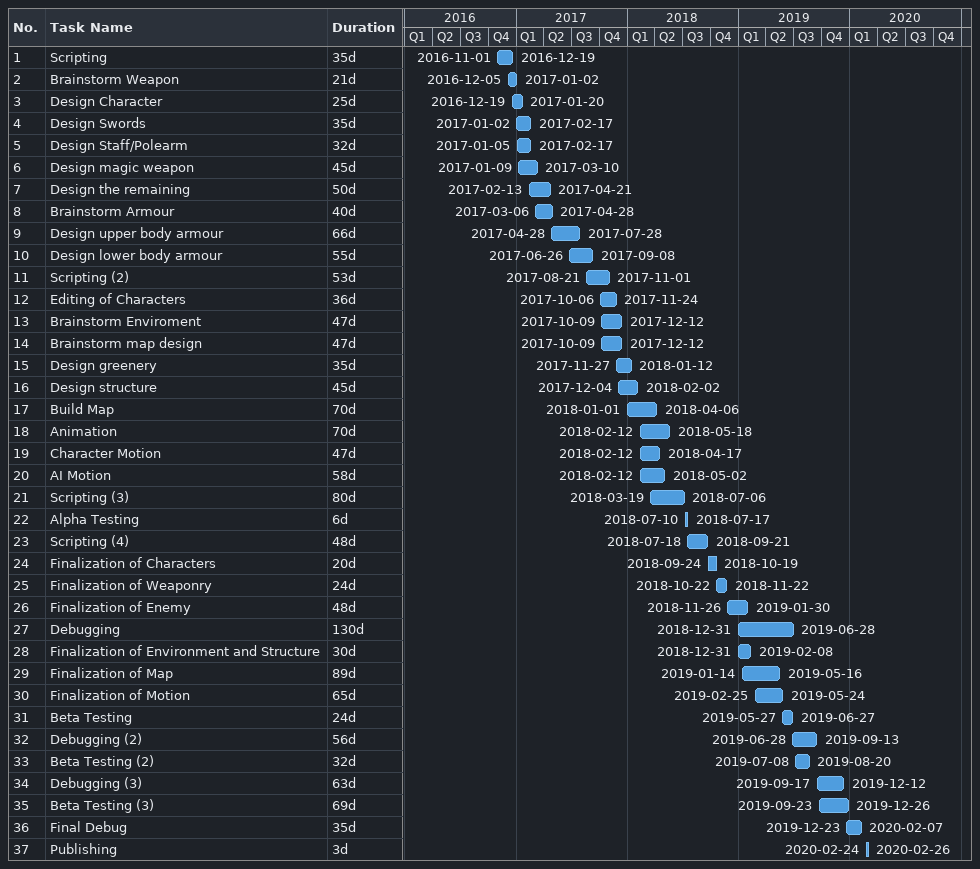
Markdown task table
| ID | Task | Duration | Start | Finish |
|---|---|---|---|---|
| 1 | Scripting | 35d | 2016-11-01 | 2016-12-19 |
| 2 | Brainstorm Weapon | 21d | 2016-12-05 | 2017-01-02 |
| 3 | Design Character | 25d | 2016-12-19 | 2017-01-20 |
| 4 | Design Swords | 35d | 2017-01-02 | 2017-02-17 |
| 5 | Design Staff/Polearm | 32d | 2017-01-05 | 2017-02-17 |
| 6 | Design magic weapon | 45d | 2017-01-09 | 2017-03-10 |
| 7 | Design the remaining | 50d | 2017-02-13 | 2017-04-21 |
| 8 | Brainstorm Armour | 40d | 2017-03-06 | 2017-04-28 |
| 9 | Design upper body armour | 66d | 2017-04-28 | 2017-07-28 |
| 10 | Design lower body armour | 55d | 2017-06-26 | 2017-09-08 |
| 11 | Scripting (2) | 53d | 2017-08-21 | 2017-11-01 |
| 12 | Editing of Characters | 36d | 2017-10-06 | 2017-11-24 |
| 13 | Brainstorm Enviroment | 47d | 2017-10-09 | 2017-12-12 |
| 14 | Brainstorm map design | 47d | 2017-10-09 | 2017-12-12 |
| 15 | Design greenery | 35d | 2017-11-27 | 2018-01-12 |
| 16 | Design structure | 45d | 2017-12-04 | 2018-02-02 |
| 17 | Build Map | 70d | 2018-01-01 | 2018-04-06 |
| 18 | Animation | 70d | 2018-02-12 | 2018-05-18 |
| 19 | Character Motion | 47d | 2018-02-12 | 2018-04-17 |
| 20 | AI Motion | 58d | 2018-02-12 | 2018-05-02 |
| 21 | Scripting (3) | 80d | 2018-03-19 | 2018-07-06 |
| 22 | Alpha Testing | 6d | 2018-07-10 | 2018-07-17 |
| 23 | Scripting (4) | 48d | 2018-07-18 | 2018-09-21 |
| 24 | Finalization of Characters | 20d | 2018-09-24 | 2018-10-19 |
| 25 | Finalization of Weaponry | 24d | 2018-10-22 | 2018-11-22 |
| 26 | Finalization of Enemy | 48d | 2018-11-26 | 2019-01-30 |
| 27 | Debugging | 130d | 2018-12-31 | 2019-06-28 |
| 28 | Finalization of Environment and Structure | 30d | 2018-12-31 | 2019-02-08 |
| 29 | Finalization of Map | 89d | 2019-01-14 | 2019-05-16 |
| 30 | Finalization of Motion | 65d | 2019-02-25 | 2019-05-24 |
| 31 | Beta Testing | 24d | 2019-05-27 | 2019-06-27 |
| 32 | Debugging (2) | 56d | 2019-06-28 | 2019-09-13 |
| 33 | Beta Testing (2) | 32d | 2019-07-08 | 2019-08-20 |
| 34 | Debugging (3) | 63d | 2019-09-17 | 2019-12-12 |
| 35 | Beta Testing (3) | 69d | 2019-09-23 | 2019-12-26 |
| 36 | Final Debug | 35d | 2019-12-23 | 2020-02-07 |
| 37 | Publishing | 3d | 2020-02-24 | 2020-02-26 |
